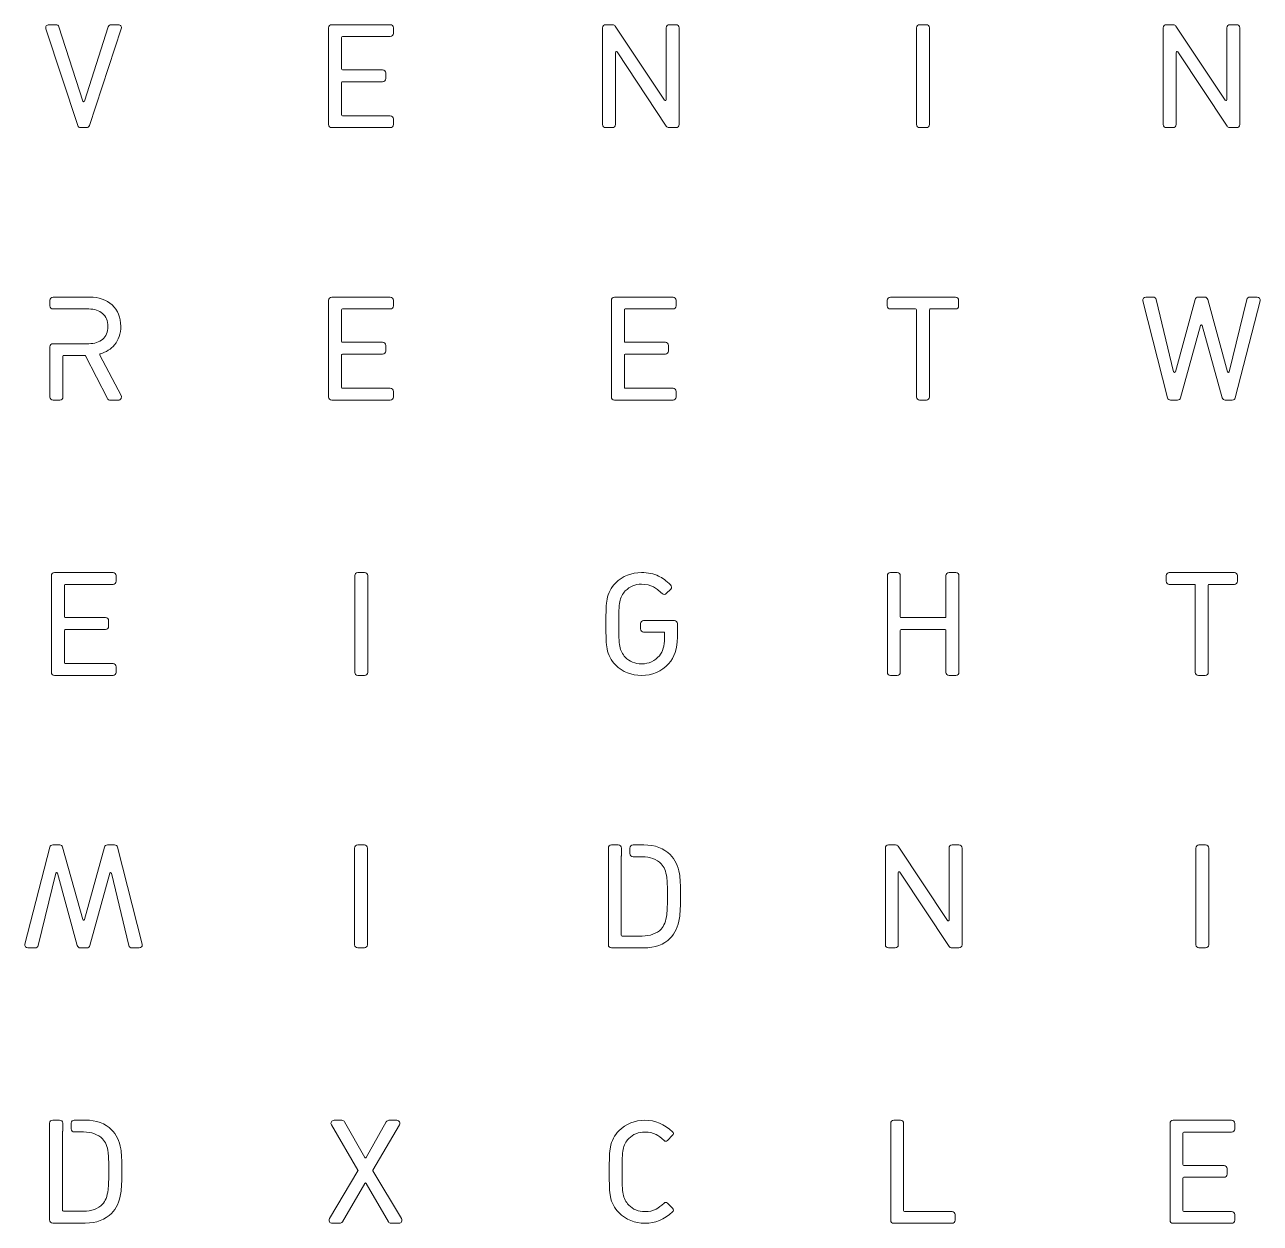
# Model space of a CAD drawing. Header units: millimetres. Extents: x -10 to 590, y -10 to 590.
# Drawn here: x 267 to 414.1, y 142.4 to 285.1 of the extents above; entities that cross this region are included whole.
import ezdxf

# ---------------------------------------------------------------- set-up
doc = ezdxf.new("R2010")
doc.units = ezdxf.units.MM
doc.header["$MEASUREMENT"] = 0
doc.layers.add('Layer 1', color=7, linetype='Continuous', lineweight=0)

msp = doc.modelspace()

# ---------------------------------------------------------------- linework, layer by layer
at = {"layer": 'Layer 1', "color": 250, "lineweight": 9, "true_color": 0x231f20}
for points, knots in [([(274.37, 272.89), (274.37, 272.89), (273.67, 272.89), (273.67, 272.89), (273.51, 272.89), (273.37, 272.99), (273.32, 273.14), (273.32, 273.14), (269.53, 284.66), (269.53, 284.66), (269.49, 284.78), (269.51, 284.9), (269.58, 285), (269.65, 285.09), (269.76, 285.15), (269.88, 285.15), (269.88, 285.15), (270.73, 285.15), (270.73, 285.15), (270.89, 285.15), (271.03, 285.05), (271.08, 284.89), (271.08, 284.89), (273.92, 276.05), (273.92, 276.05), (273.94, 275.99), (274, 275.98), (274.02, 275.98), (274.04, 275.98), (274.1, 275.99), (274.12, 276.05), (274.12, 276.05), (276.96, 284.89), (276.96, 284.89), (277.01, 285.05), (277.15, 285.15), (277.31, 285.15), (277.31, 285.15), (278.16, 285.15), (278.16, 285.15), (278.28, 285.15), (278.39, 285.09), (278.46, 285), (278.53, 284.9), (278.55, 284.78), (278.51, 284.66), (278.51, 284.66), (278.51, 284.66), (278.51, 284.66), (278.51, 284.66), (274.72, 273.14), (274.72, 273.14), (274.67, 272.99), (274.53, 272.89), (274.37, 272.89)], [0, 0, 0, 0, 1, 1, 1, 2, 2, 2, 3, 3, 3, 4, 4, 4, 5, 5, 5, 6, 6, 6, 7, 7, 7, 8, 8, 8, 9, 9, 9, 10, 10, 10, 11, 11, 11, 12, 12, 12, 13, 13, 13, 14, 14, 14, 15, 15, 15, 16, 16, 16, 17, 17, 17, 18, 18, 18, 18]), ([(278.38, 284.71), (278.38, 284.71), (278.39, 284.71), (278.39, 284.71), (278.39, 284.71), (278.38, 284.71), (278.38, 284.71)], [0, 0, 0, 0, 1, 1, 1, 2, 2, 2, 2]), ([(310.54, 272.89), (310.54, 272.89), (303.57, 272.89), (303.57, 272.89), (303.36, 272.89), (303.2, 273.05), (303.2, 273.25), (303.2, 273.25), (303.2, 284.78), (303.2, 284.78), (303.2, 284.98), (303.36, 285.15), (303.57, 285.15), (303.57, 285.15), (310.54, 285.15), (310.54, 285.15), (310.75, 285.15), (310.91, 284.98), (310.91, 284.78), (310.91, 284.78), (310.91, 284.11), (310.91, 284.11), (310.91, 283.91), (310.75, 283.74), (310.54, 283.74), (310.54, 283.74), (304.85, 283.74), (304.85, 283.74), (304.79, 283.74), (304.74, 283.69), (304.74, 283.63), (304.74, 283.63), (304.74, 279.88), (304.74, 279.88), (304.74, 279.82), (304.79, 279.77), (304.85, 279.77), (304.85, 279.77), (309.63, 279.77), (309.63, 279.77), (309.84, 279.77), (310, 279.61), (310, 279.4), (310, 279.4), (310, 278.73), (310, 278.73), (310, 278.53), (309.84, 278.36), (309.63, 278.36), (309.63, 278.36), (304.85, 278.36), (304.85, 278.36), (304.79, 278.36), (304.74, 278.32), (304.74, 278.26), (304.74, 278.26), (304.74, 274.4), (304.74, 274.4), (304.74, 274.34), (304.79, 274.3), (304.85, 274.3), (304.85, 274.3), (310.54, 274.3), (310.54, 274.3), (310.75, 274.3), (310.91, 274.13), (310.91, 273.93), (310.91, 273.93), (310.91, 273.25), (310.91, 273.25), (310.91, 273.05), (310.75, 272.89), (310.54, 272.89)], [0, 0, 0, 0, 1, 1, 1, 2, 2, 2, 3, 3, 3, 4, 4, 4, 5, 5, 5, 6, 6, 6, 7, 7, 7, 8, 8, 8, 9, 9, 9, 10, 10, 10, 11, 11, 11, 12, 12, 12, 13, 13, 13, 14, 14, 14, 15, 15, 15, 16, 16, 16, 17, 17, 17, 18, 18, 18, 19, 19, 19, 20, 20, 20, 21, 21, 21, 22, 22, 22, 23, 23, 23, 24, 24, 24, 24]), ([(344.56, 272.89), (344.56, 272.89), (343.71, 272.89), (343.71, 272.89), (343.58, 272.89), (343.47, 272.95), (343.4, 273.05), (343.4, 273.05), (337.54, 281.91), (337.54, 281.91), (337.5, 281.97), (337.44, 281.96), (337.42, 281.95), (337.4, 281.95), (337.34, 281.93), (337.34, 281.85), (337.34, 281.85), (337.34, 273.25), (337.34, 273.25), (337.34, 273.05), (337.18, 272.89), (336.97, 272.89), (336.97, 272.89), (336.17, 272.89), (336.17, 272.89), (335.96, 272.89), (335.8, 273.05), (335.8, 273.25), (335.8, 273.25), (335.8, 284.78), (335.8, 284.78), (335.8, 284.98), (335.96, 285.15), (336.17, 285.15), (336.17, 285.15), (337.02, 285.15), (337.02, 285.15), (337.14, 285.15), (337.26, 285.09), (337.32, 284.98), (337.32, 284.98), (343.19, 276.16), (343.19, 276.16), (343.23, 276.1), (343.29, 276.11), (343.31, 276.11), (343.33, 276.12), (343.38, 276.14), (343.38, 276.21), (343.38, 276.21), (343.38, 284.78), (343.38, 284.78), (343.38, 284.98), (343.55, 285.15), (343.75, 285.15), (343.75, 285.15), (344.56, 285.15), (344.56, 285.15), (344.76, 285.15), (344.93, 284.98), (344.93, 284.78), (344.93, 284.78), (344.93, 273.25), (344.93, 273.25), (344.93, 273.05), (344.76, 272.89), (344.56, 272.89)], [0, 0, 0, 0, 1, 1, 1, 2, 2, 2, 3, 3, 3, 4, 4, 4, 5, 5, 5, 6, 6, 6, 7, 7, 7, 8, 8, 8, 9, 9, 9, 10, 10, 10, 11, 11, 11, 12, 12, 12, 13, 13, 13, 14, 14, 14, 15, 15, 15, 16, 16, 16, 17, 17, 17, 18, 18, 18, 19, 19, 19, 20, 20, 20, 21, 21, 21, 22, 22, 22, 22]), ([(374.36, 272.89), (374.36, 272.89), (373.55, 272.89), (373.55, 272.89), (373.35, 272.89), (373.18, 273.05), (373.18, 273.25), (373.18, 273.25), (373.18, 284.78), (373.18, 284.78), (373.18, 284.98), (373.35, 285.15), (373.55, 285.15), (373.55, 285.15), (374.36, 285.15), (374.36, 285.15), (374.56, 285.15), (374.73, 284.98), (374.73, 284.78), (374.73, 284.78), (374.73, 273.25), (374.73, 273.25), (374.73, 273.05), (374.56, 272.89), (374.36, 272.89)], [0, 0, 0, 0, 1, 1, 1, 2, 2, 2, 3, 3, 3, 4, 4, 4, 5, 5, 5, 6, 6, 6, 7, 7, 7, 8, 8, 8, 8]), ([(411.32, 272.89), (411.32, 272.89), (410.47, 272.89), (410.47, 272.89), (410.34, 272.89), (410.23, 272.95), (410.16, 273.05), (410.16, 273.05), (404.3, 281.91), (404.3, 281.91), (404.26, 281.97), (404.2, 281.96), (404.18, 281.95), (404.16, 281.95), (404.1, 281.92), (404.1, 281.85), (404.1, 281.85), (404.1, 273.25), (404.1, 273.25), (404.1, 273.05), (403.94, 272.89), (403.73, 272.89), (403.73, 272.89), (402.93, 272.89), (402.93, 272.89), (402.72, 272.89), (402.56, 273.05), (402.56, 273.25), (402.56, 273.25), (402.56, 284.78), (402.56, 284.78), (402.56, 284.98), (402.72, 285.15), (402.93, 285.15), (402.93, 285.15), (403.78, 285.15), (403.78, 285.15), (403.9, 285.15), (404.02, 285.09), (404.08, 284.99), (404.08, 284.99), (409.95, 276.16), (409.95, 276.16), (409.99, 276.1), (410.05, 276.11), (410.07, 276.11), (410.08, 276.12), (410.14, 276.14), (410.14, 276.21), (410.14, 276.21), (410.14, 284.78), (410.14, 284.78), (410.14, 284.98), (410.31, 285.15), (410.51, 285.15), (410.51, 285.15), (411.32, 285.15), (411.32, 285.15), (411.52, 285.15), (411.69, 284.98), (411.69, 284.78), (411.69, 284.78), (411.69, 273.25), (411.69, 273.25), (411.69, 273.05), (411.52, 272.89), (411.32, 272.89)], [0, 0, 0, 0, 1, 1, 1, 2, 2, 2, 3, 3, 3, 4, 4, 4, 5, 5, 5, 6, 6, 6, 7, 7, 7, 8, 8, 8, 9, 9, 9, 10, 10, 10, 11, 11, 11, 12, 12, 12, 13, 13, 13, 14, 14, 14, 15, 15, 15, 16, 16, 16, 17, 17, 17, 18, 18, 18, 19, 19, 19, 20, 20, 20, 21, 21, 21, 22, 22, 22, 22]), ([(278.16, 240.44), (278.16, 240.44), (277.19, 240.44), (277.19, 240.44), (277.06, 240.44), (276.93, 240.52), (276.87, 240.64), (276.87, 240.64), (274.27, 245.71), (274.27, 245.71), (274.25, 245.75), (274.21, 245.77), (274.18, 245.77), (274.18, 245.77), (271.67, 245.77), (271.67, 245.77), (271.62, 245.77), (271.57, 245.72), (271.57, 245.67), (271.57, 245.67), (271.57, 240.81), (271.57, 240.81), (271.57, 240.61), (271.4, 240.44), (271.2, 240.44), (271.2, 240.44), (270.39, 240.44), (270.39, 240.44), (270.19, 240.44), (270.02, 240.61), (270.02, 240.81), (270.02, 240.81), (270.02, 246.79), (270.02, 246.79), (270.02, 247), (270.19, 247.16), (270.39, 247.16), (270.39, 247.16), (274.64, 247.16), (274.64, 247.16), (275.33, 247.16), (275.89, 247.34), (276.3, 247.7), (276.7, 248.04), (276.9, 248.56), (276.9, 249.22), (276.9, 249.9), (276.7, 250.4), (276.29, 250.76), (275.88, 251.12), (275.32, 251.3), (274.64, 251.3), (274.64, 251.3), (270.39, 251.3), (270.39, 251.3), (270.19, 251.3), (270.02, 251.46), (270.02, 251.67), (270.02, 251.67), (270.02, 252.34), (270.02, 252.34), (270.02, 252.54), (270.19, 252.71), (270.39, 252.71), (270.39, 252.71), (274.76, 252.71), (274.76, 252.71), (275.84, 252.71), (276.74, 252.39), (277.42, 251.77), (278.1, 251.15), (278.45, 250.29), (278.45, 249.24), (278.45, 248.36), (278.2, 247.61), (277.71, 247.03), (277.28, 246.52), (276.71, 246.16), (276.03, 245.96), (276, 245.95), (275.97, 245.93), (275.95, 245.9), (275.95, 245.88), (275.94, 245.85), (275.96, 245.81), (275.96, 245.81), (278.49, 240.98), (278.49, 240.98), (278.55, 240.87), (278.54, 240.73), (278.48, 240.62), (278.41, 240.51), (278.29, 240.44), (278.16, 240.44)], [0, 0, 0, 0, 1, 1, 1, 2, 2, 2, 3, 3, 3, 4, 4, 4, 5, 5, 5, 6, 6, 6, 7, 7, 7, 8, 8, 8, 9, 9, 9, 10, 10, 10, 11, 11, 11, 12, 12, 12, 13, 13, 13, 14, 14, 14, 15, 15, 15, 16, 16, 16, 17, 17, 17, 18, 18, 18, 19, 19, 19, 20, 20, 20, 21, 21, 21, 22, 22, 22, 23, 23, 23, 24, 24, 24, 25, 25, 25, 26, 26, 26, 27, 27, 27, 28, 28, 28, 29, 29, 29, 30, 30, 30, 31, 31, 31, 31]), ([(310.54, 240.44), (310.54, 240.44), (303.57, 240.44), (303.57, 240.44), (303.36, 240.44), (303.2, 240.61), (303.2, 240.81), (303.2, 240.81), (303.2, 252.34), (303.2, 252.34), (303.2, 252.54), (303.36, 252.71), (303.57, 252.71), (303.57, 252.71), (310.54, 252.71), (310.54, 252.71), (310.75, 252.71), (310.91, 252.54), (310.91, 252.34), (310.91, 252.34), (310.91, 251.67), (310.91, 251.67), (310.91, 251.46), (310.75, 251.3), (310.54, 251.3), (310.54, 251.3), (304.85, 251.3), (304.85, 251.3), (304.79, 251.3), (304.74, 251.25), (304.74, 251.19), (304.74, 251.19), (304.74, 247.44), (304.74, 247.44), (304.74, 247.38), (304.79, 247.33), (304.85, 247.33), (304.85, 247.33), (309.63, 247.33), (309.63, 247.33), (309.84, 247.33), (310, 247.17), (310, 246.96), (310, 246.96), (310, 246.29), (310, 246.29), (310, 246.09), (309.84, 245.92), (309.63, 245.92), (309.63, 245.92), (304.85, 245.92), (304.85, 245.92), (304.79, 245.92), (304.74, 245.87), (304.74, 245.82), (304.74, 245.82), (304.74, 241.96), (304.74, 241.96), (304.74, 241.9), (304.79, 241.85), (304.85, 241.85), (304.85, 241.85), (310.54, 241.85), (310.54, 241.85), (310.75, 241.85), (310.91, 241.69), (310.91, 241.48), (310.91, 241.48), (310.91, 240.81), (310.91, 240.81), (310.91, 240.61), (310.75, 240.44), (310.54, 240.44)], [0, 0, 0, 0, 1, 1, 1, 2, 2, 2, 3, 3, 3, 4, 4, 4, 5, 5, 5, 6, 6, 6, 7, 7, 7, 8, 8, 8, 9, 9, 9, 10, 10, 10, 11, 11, 11, 12, 12, 12, 13, 13, 13, 14, 14, 14, 15, 15, 15, 16, 16, 16, 17, 17, 17, 18, 18, 18, 19, 19, 19, 20, 20, 20, 21, 21, 21, 22, 22, 22, 23, 23, 23, 24, 24, 24, 24]), ([(344.21, 240.44), (344.21, 240.44), (337.23, 240.44), (337.23, 240.44), (337.03, 240.44), (336.86, 240.61), (336.86, 240.81), (336.86, 240.81), (336.86, 252.34), (336.86, 252.34), (336.86, 252.54), (337.03, 252.71), (337.23, 252.71), (337.23, 252.71), (344.21, 252.71), (344.21, 252.71), (344.41, 252.71), (344.57, 252.54), (344.57, 252.34), (344.57, 252.34), (344.57, 251.67), (344.57, 251.67), (344.57, 251.46), (344.41, 251.3), (344.21, 251.3), (344.21, 251.3), (338.51, 251.3), (338.51, 251.3), (338.45, 251.3), (338.41, 251.25), (338.41, 251.19), (338.41, 251.19), (338.41, 247.44), (338.41, 247.44), (338.41, 247.38), (338.45, 247.33), (338.51, 247.33), (338.51, 247.33), (343.3, 247.33), (343.3, 247.33), (343.5, 247.33), (343.66, 247.17), (343.66, 246.96), (343.66, 246.96), (343.66, 246.29), (343.66, 246.29), (343.66, 246.09), (343.5, 245.92), (343.3, 245.92), (343.3, 245.92), (338.51, 245.92), (338.51, 245.92), (338.45, 245.92), (338.41, 245.87), (338.41, 245.82), (338.41, 245.82), (338.41, 241.96), (338.41, 241.96), (338.41, 241.9), (338.45, 241.85), (338.51, 241.85), (338.51, 241.85), (344.21, 241.85), (344.21, 241.85), (344.41, 241.85), (344.57, 241.69), (344.57, 241.48), (344.57, 241.48), (344.57, 240.81), (344.57, 240.81), (344.57, 240.61), (344.41, 240.44), (344.21, 240.44)], [0, 0, 0, 0, 1, 1, 1, 2, 2, 2, 3, 3, 3, 4, 4, 4, 5, 5, 5, 6, 6, 6, 7, 7, 7, 8, 8, 8, 9, 9, 9, 10, 10, 10, 11, 11, 11, 12, 12, 12, 13, 13, 13, 14, 14, 14, 15, 15, 15, 16, 16, 16, 17, 17, 17, 18, 18, 18, 19, 19, 19, 20, 20, 20, 21, 21, 21, 22, 22, 22, 23, 23, 23, 24, 24, 24, 24]), ([(374.36, 240.44), (374.36, 240.44), (373.55, 240.44), (373.55, 240.44), (373.35, 240.44), (373.18, 240.61), (373.18, 240.81), (373.18, 240.81), (373.18, 251.19), (373.18, 251.19), (373.18, 251.25), (373.14, 251.3), (373.08, 251.3), (373.08, 251.3), (370.08, 251.3), (370.08, 251.3), (369.88, 251.3), (369.71, 251.46), (369.71, 251.67), (369.71, 251.67), (369.71, 252.34), (369.71, 252.34), (369.71, 252.54), (369.88, 252.71), (370.08, 252.71), (370.08, 252.71), (377.83, 252.71), (377.83, 252.71), (378.03, 252.71), (378.2, 252.54), (378.2, 252.34), (378.2, 252.34), (378.2, 251.67), (378.2, 251.67), (378.2, 251.46), (378.03, 251.3), (377.83, 251.3), (377.83, 251.3), (374.83, 251.3), (374.83, 251.3), (374.78, 251.3), (374.73, 251.25), (374.73, 251.19), (374.73, 251.19), (374.73, 240.81), (374.73, 240.81), (374.73, 240.61), (374.56, 240.44), (374.36, 240.44)], [0, 0, 0, 0, 1, 1, 1, 2, 2, 2, 3, 3, 3, 4, 4, 4, 5, 5, 5, 6, 6, 6, 7, 7, 7, 8, 8, 8, 9, 9, 9, 10, 10, 10, 11, 11, 11, 12, 12, 12, 13, 13, 13, 14, 14, 14, 15, 15, 15, 16, 16, 16, 16]), ([(410.79, 240.44), (410.79, 240.44), (409.95, 240.44), (409.95, 240.44), (409.79, 240.44), (409.64, 240.55), (409.6, 240.71), (409.6, 240.71), (407.21, 249.32), (407.21, 249.32), (407.19, 249.39), (407.13, 249.4), (407.11, 249.4), (407.09, 249.4), (407.03, 249.39), (407.01, 249.32), (407.01, 249.32), (404.62, 240.71), (404.62, 240.71), (404.58, 240.55), (404.43, 240.44), (404.27, 240.44), (404.27, 240.44), (403.44, 240.44), (403.44, 240.44), (403.27, 240.44), (403.12, 240.56), (403.08, 240.72), (403.08, 240.72), (400.13, 252.25), (400.13, 252.25), (400.1, 252.36), (400.13, 252.47), (400.2, 252.57), (400.27, 252.66), (400.37, 252.71), (400.49, 252.71), (400.49, 252.71), (401.36, 252.71), (401.36, 252.71), (401.53, 252.71), (401.68, 252.59), (401.72, 252.43), (401.72, 252.43), (403.8, 243.83), (403.8, 243.83), (403.82, 243.75), (403.87, 243.75), (403.91, 243.75), (403.93, 243.75), (403.99, 243.75), (404.01, 243.82), (404.01, 243.82), (406.36, 252.44), (406.36, 252.44), (406.41, 252.6), (406.55, 252.71), (406.72, 252.71), (406.72, 252.71), (407.5, 252.71), (407.5, 252.71), (407.67, 252.71), (407.82, 252.6), (407.86, 252.44), (407.86, 252.44), (410.21, 243.82), (410.21, 243.82), (410.23, 243.75), (410.3, 243.74), (410.32, 243.75), (410.34, 243.75), (410.4, 243.75), (410.42, 243.83), (410.42, 243.83), (412.5, 252.43), (412.5, 252.43), (412.54, 252.59), (412.69, 252.71), (412.86, 252.71), (412.86, 252.71), (413.73, 252.71), (413.73, 252.71), (413.85, 252.71), (413.95, 252.66), (414.02, 252.57), (414.09, 252.47), (414.12, 252.36), (414.09, 252.25), (414.09, 252.25), (411.14, 240.72), (411.14, 240.72), (411.1, 240.56), (410.96, 240.44), (410.79, 240.44)], [0, 0, 0, 0, 1, 1, 1, 2, 2, 2, 3, 3, 3, 4, 4, 4, 5, 5, 5, 6, 6, 6, 7, 7, 7, 8, 8, 8, 9, 9, 9, 10, 10, 10, 11, 11, 11, 12, 12, 12, 13, 13, 13, 14, 14, 14, 15, 15, 15, 16, 16, 16, 17, 17, 17, 18, 18, 18, 19, 19, 19, 20, 20, 20, 21, 21, 21, 22, 22, 22, 23, 23, 23, 24, 24, 24, 25, 25, 25, 26, 26, 26, 27, 27, 27, 28, 28, 28, 29, 29, 29, 30, 30, 30, 31, 31, 31, 31]), ([(277.54, 207.65), (277.54, 207.65), (270.56, 207.65), (270.56, 207.65), (270.36, 207.65), (270.19, 207.81), (270.19, 208.02), (270.19, 208.02), (270.19, 219.54), (270.19, 219.54), (270.19, 219.75), (270.36, 219.91), (270.56, 219.91), (270.56, 219.91), (277.54, 219.91), (277.54, 219.91), (277.74, 219.91), (277.91, 219.75), (277.91, 219.54), (277.91, 219.54), (277.91, 218.87), (277.91, 218.87), (277.91, 218.67), (277.74, 218.5), (277.54, 218.5), (277.54, 218.5), (271.84, 218.5), (271.84, 218.5), (271.79, 218.5), (271.74, 218.46), (271.74, 218.4), (271.74, 218.4), (271.74, 214.64), (271.74, 214.64), (271.74, 214.58), (271.79, 214.54), (271.84, 214.54), (271.84, 214.54), (276.63, 214.54), (276.63, 214.54), (276.83, 214.54), (277, 214.37), (277, 214.17), (277, 214.17), (277, 213.5), (277, 213.5), (277, 213.29), (276.83, 213.13), (276.63, 213.13), (276.63, 213.13), (271.84, 213.13), (271.84, 213.13), (271.79, 213.13), (271.74, 213.08), (271.74, 213.02), (271.74, 213.02), (271.74, 209.16), (271.74, 209.16), (271.74, 209.11), (271.79, 209.06), (271.84, 209.06), (271.84, 209.06), (277.54, 209.06), (277.54, 209.06), (277.74, 209.06), (277.91, 208.89), (277.91, 208.69), (277.91, 208.69), (277.91, 208.02), (277.91, 208.02), (277.91, 207.81), (277.74, 207.65), (277.54, 207.65)], [0, 0, 0, 0, 1, 1, 1, 2, 2, 2, 3, 3, 3, 4, 4, 4, 5, 5, 5, 6, 6, 6, 7, 7, 7, 8, 8, 8, 9, 9, 9, 10, 10, 10, 11, 11, 11, 12, 12, 12, 13, 13, 13, 14, 14, 14, 15, 15, 15, 16, 16, 16, 17, 17, 17, 18, 18, 18, 19, 19, 19, 20, 20, 20, 21, 21, 21, 22, 22, 22, 23, 23, 23, 24, 24, 24, 24]), ([(307.48, 207.65), (307.48, 207.65), (306.68, 207.65), (306.68, 207.65), (306.47, 207.65), (306.31, 207.81), (306.31, 208.02), (306.31, 208.02), (306.31, 219.54), (306.31, 219.54), (306.31, 219.75), (306.47, 219.91), (306.68, 219.91), (306.68, 219.91), (307.48, 219.91), (307.48, 219.91), (307.69, 219.91), (307.85, 219.75), (307.85, 219.54), (307.85, 219.54), (307.85, 208.02), (307.85, 208.02), (307.85, 207.81), (307.69, 207.65), (307.48, 207.65)], [0, 0, 0, 0, 1, 1, 1, 2, 2, 2, 3, 3, 3, 4, 4, 4, 5, 5, 5, 6, 6, 6, 7, 7, 7, 8, 8, 8, 8]), ([(340.46, 207.65), (339.24, 207.65), (338.19, 208.07), (337.35, 208.91), (336.83, 209.44), (336.49, 210.09), (336.34, 210.84), (336.25, 211.35), (336.2, 212.31), (336.2, 213.78), (336.2, 215.23), (336.25, 216.22), (336.34, 216.72), (336.49, 217.47), (336.83, 218.12), (337.35, 218.65), (338.19, 219.49), (339.24, 219.91), (340.46, 219.91), (341.22, 219.91), (341.9, 219.77), (342.48, 219.49), (342.92, 219.27), (343.41, 218.92), (343.91, 218.44), (343.98, 218.37), (344.02, 218.28), (344.03, 218.18), (344.03, 218.08), (343.99, 217.98), (343.92, 217.91), (343.92, 217.91), (343.4, 217.4), (343.4, 217.4), (343.27, 217.26), (343.03, 217.26), (342.89, 217.4), (342.51, 217.76), (342.17, 218.03), (341.89, 218.19), (341.48, 218.41), (341, 218.52), (340.46, 218.52), (339.7, 218.52), (339.04, 218.25), (338.52, 217.72), (338.19, 217.37), (337.96, 216.93), (337.86, 216.41), (337.77, 215.94), (337.73, 215.06), (337.73, 213.78), (337.73, 212.5), (337.77, 211.61), (337.86, 211.14), (337.96, 210.61), (338.19, 210.17), (338.52, 209.83), (339.03, 209.31), (339.69, 209.04), (340.46, 209.04), (341.35, 209.04), (342.04, 209.36), (342.58, 210), (342.99, 210.5), (343.2, 211.19), (343.2, 212.07), (343.2, 212.07), (343.2, 212.72), (343.2, 212.72), (343.2, 212.77), (343.15, 212.82), (343.1, 212.82), (343.1, 212.82), (340.7, 212.82), (340.7, 212.82), (340.49, 212.82), (340.33, 212.98), (340.33, 213.19), (340.33, 213.19), (340.33, 213.83), (340.33, 213.83), (340.33, 214.03), (340.49, 214.19), (340.7, 214.19), (340.7, 214.19), (344.36, 214.19), (344.36, 214.19), (344.56, 214.19), (344.72, 214.03), (344.72, 213.83), (344.72, 213.83), (344.72, 212.19), (344.72, 212.19), (344.72, 210.86), (344.37, 209.8), (343.68, 209.05), (342.81, 208.12), (341.73, 207.65), (340.46, 207.65)], [0, 0, 0, 0, 1, 1, 1, 2, 2, 2, 3, 3, 3, 4, 4, 4, 5, 5, 5, 6, 6, 6, 7, 7, 7, 8, 8, 8, 9, 9, 9, 10, 10, 10, 11, 11, 11, 12, 12, 12, 13, 13, 13, 14, 14, 14, 15, 15, 15, 16, 16, 16, 17, 17, 17, 18, 18, 18, 19, 19, 19, 20, 20, 20, 21, 21, 21, 22, 22, 22, 23, 23, 23, 24, 24, 24, 25, 25, 25, 26, 26, 26, 27, 27, 27, 28, 28, 28, 29, 29, 29, 30, 30, 30, 31, 31, 31, 32, 32, 32, 33, 33, 33, 33]), ([(377.87, 207.65), (377.87, 207.65), (377.06, 207.65), (377.06, 207.65), (376.86, 207.65), (376.69, 207.81), (376.69, 208.02), (376.69, 208.02), (376.69, 213.02), (376.69, 213.02), (376.69, 213.08), (376.65, 213.13), (376.59, 213.13), (376.59, 213.13), (371.37, 213.13), (371.37, 213.13), (371.31, 213.13), (371.26, 213.08), (371.26, 213.02), (371.26, 213.02), (371.26, 208.02), (371.26, 208.02), (371.26, 207.81), (371.1, 207.65), (370.89, 207.65), (370.89, 207.65), (370.09, 207.65), (370.09, 207.65), (369.88, 207.65), (369.72, 207.81), (369.72, 208.02), (369.72, 208.02), (369.72, 219.54), (369.72, 219.54), (369.72, 219.75), (369.88, 219.91), (370.09, 219.91), (370.09, 219.91), (370.89, 219.91), (370.89, 219.91), (371.1, 219.91), (371.26, 219.75), (371.26, 219.54), (371.26, 219.54), (371.26, 214.64), (371.26, 214.64), (371.26, 214.58), (371.31, 214.54), (371.37, 214.54), (371.37, 214.54), (376.59, 214.54), (376.59, 214.54), (376.65, 214.54), (376.69, 214.58), (376.69, 214.64), (376.69, 214.64), (376.69, 219.54), (376.69, 219.54), (376.69, 219.75), (376.86, 219.91), (377.06, 219.91), (377.06, 219.91), (377.87, 219.91), (377.87, 219.91), (378.07, 219.91), (378.24, 219.75), (378.24, 219.54), (378.24, 219.54), (378.24, 208.02), (378.24, 208.02), (378.24, 207.81), (378.07, 207.65), (377.87, 207.65)], [0, 0, 0, 0, 1, 1, 1, 2, 2, 2, 3, 3, 3, 4, 4, 4, 5, 5, 5, 6, 6, 6, 7, 7, 7, 8, 8, 8, 9, 9, 9, 10, 10, 10, 11, 11, 11, 12, 12, 12, 13, 13, 13, 14, 14, 14, 15, 15, 15, 16, 16, 16, 17, 17, 17, 18, 18, 18, 19, 19, 19, 20, 20, 20, 21, 21, 21, 22, 22, 22, 23, 23, 23, 24, 24, 24, 24]), ([(407.56, 207.65), (407.56, 207.65), (406.75, 207.65), (406.75, 207.65), (406.55, 207.65), (406.38, 207.81), (406.38, 208.02), (406.38, 208.02), (406.38, 218.4), (406.38, 218.4), (406.38, 218.46), (406.34, 218.5), (406.28, 218.5), (406.28, 218.5), (403.28, 218.5), (403.28, 218.5), (403.08, 218.5), (402.91, 218.67), (402.91, 218.87), (402.91, 218.87), (402.91, 219.54), (402.91, 219.54), (402.91, 219.75), (403.08, 219.91), (403.28, 219.91), (403.28, 219.91), (411.03, 219.91), (411.03, 219.91), (411.24, 219.91), (411.4, 219.75), (411.4, 219.54), (411.4, 219.54), (411.4, 218.87), (411.4, 218.87), (411.4, 218.67), (411.24, 218.5), (411.03, 218.5), (411.03, 218.5), (408.04, 218.5), (408.04, 218.5), (407.98, 218.5), (407.93, 218.46), (407.93, 218.4), (407.93, 218.4), (407.93, 208.02), (407.93, 208.02), (407.93, 207.81), (407.76, 207.65), (407.56, 207.65)], [0, 0, 0, 0, 1, 1, 1, 2, 2, 2, 3, 3, 3, 4, 4, 4, 5, 5, 5, 6, 6, 6, 7, 7, 7, 8, 8, 8, 9, 9, 9, 10, 10, 10, 11, 11, 11, 12, 12, 12, 13, 13, 13, 14, 14, 14, 15, 15, 15, 16, 16, 16, 16]), ([(280.64, 175.21), (280.64, 175.21), (279.77, 175.21), (279.77, 175.21), (279.6, 175.21), (279.45, 175.32), (279.41, 175.49), (279.41, 175.49), (277.33, 184.09), (277.33, 184.09), (277.31, 184.16), (277.25, 184.18), (277.23, 184.17), (277.21, 184.17), (277.14, 184.16), (277.13, 184.09), (277.13, 184.09), (274.77, 175.48), (274.77, 175.48), (274.73, 175.32), (274.58, 175.21), (274.41, 175.21), (274.41, 175.21), (273.63, 175.21), (273.63, 175.21), (273.46, 175.21), (273.32, 175.32), (273.27, 175.48), (273.27, 175.48), (270.92, 184.09), (270.92, 184.09), (270.9, 184.16), (270.83, 184.17), (270.81, 184.17), (270.8, 184.17), (270.73, 184.16), (270.71, 184.09), (270.71, 184.09), (268.63, 175.49), (268.63, 175.49), (268.59, 175.32), (268.44, 175.21), (268.27, 175.21), (268.27, 175.21), (267.4, 175.21), (267.4, 175.21), (267.29, 175.21), (267.18, 175.26), (267.11, 175.35), (267.04, 175.44), (267.01, 175.56), (267.04, 175.67), (267.04, 175.67), (269.99, 187.19), (269.99, 187.19), (270.03, 187.36), (270.18, 187.47), (270.35, 187.47), (270.35, 187.47), (271.18, 187.47), (271.18, 187.47), (271.34, 187.47), (271.49, 187.36), (271.53, 187.2), (271.53, 187.2), (273.92, 178.59), (273.92, 178.59), (273.94, 178.52), (274, 178.52), (274.02, 178.52), (274.04, 178.52), (274.1, 178.52), (274.12, 178.59), (274.12, 178.59), (276.51, 187.2), (276.51, 187.2), (276.55, 187.36), (276.7, 187.47), (276.86, 187.47), (276.86, 187.47), (277.7, 187.47), (277.7, 187.47), (277.87, 187.47), (278.01, 187.36), (278.05, 187.19), (278.05, 187.19), (281, 175.67), (281, 175.67), (281.03, 175.56), (281.01, 175.44), (280.93, 175.35), (280.86, 175.26), (280.76, 175.21), (280.64, 175.21)], [0, 0, 0, 0, 1, 1, 1, 2, 2, 2, 3, 3, 3, 4, 4, 4, 5, 5, 5, 6, 6, 6, 7, 7, 7, 8, 8, 8, 9, 9, 9, 10, 10, 10, 11, 11, 11, 12, 12, 12, 13, 13, 13, 14, 14, 14, 15, 15, 15, 16, 16, 16, 17, 17, 17, 18, 18, 18, 19, 19, 19, 20, 20, 20, 21, 21, 21, 22, 22, 22, 23, 23, 23, 24, 24, 24, 25, 25, 25, 26, 26, 26, 27, 27, 27, 28, 28, 28, 29, 29, 29, 30, 30, 30, 31, 31, 31, 31]), ([(307.46, 175.21), (307.46, 175.21), (306.66, 175.21), (306.66, 175.21), (306.45, 175.21), (306.29, 175.37), (306.29, 175.58), (306.29, 175.58), (306.29, 187.1), (306.29, 187.1), (306.29, 187.31), (306.45, 187.47), (306.66, 187.47), (306.66, 187.47), (307.46, 187.47), (307.46, 187.47), (307.67, 187.47), (307.83, 187.31), (307.83, 187.1), (307.83, 187.1), (307.83, 175.58), (307.83, 175.58), (307.83, 175.37), (307.67, 175.21), (307.46, 175.21)], [0, 0, 0, 0, 1, 1, 1, 2, 2, 2, 3, 3, 3, 4, 4, 4, 5, 5, 5, 6, 6, 6, 7, 7, 7, 8, 8, 8, 8]), ([(340.74, 175.21), (340.74, 175.21), (336.87, 175.21), (336.87, 175.21), (336.66, 175.21), (336.5, 175.37), (336.5, 175.58), (336.5, 175.58), (336.5, 187.1), (336.5, 187.1), (336.5, 187.31), (336.66, 187.47), (336.87, 187.47), (336.87, 187.47), (337.68, 187.47), (337.68, 187.47), (337.89, 187.47), (338.05, 187.31), (338.05, 187.1), (338.05, 187.1), (338.05, 186.19), (338.05, 186.19), (338.05, 186.18), (338.05, 186.16), (338.04, 186.15), (338.04, 186.15), (338.04, 176.72), (338.04, 176.72), (338.04, 176.66), (338.09, 176.62), (338.15, 176.62), (338.15, 176.62), (340.52, 176.62), (340.52, 176.62), (341.49, 176.62), (342.25, 176.9), (342.79, 177.45), (343.13, 177.8), (343.35, 178.39), (343.46, 179.2), (343.52, 179.64), (343.54, 180.41), (343.54, 181.47), (343.54, 182.5), (343.52, 183.22), (343.46, 183.61), (343.36, 184.32), (343.14, 184.86), (342.79, 185.22), (342.25, 185.78), (341.49, 186.06), (340.52, 186.06), (340.52, 186.06), (339.44, 186.06), (339.44, 186.06), (339.23, 186.06), (339.07, 186.23), (339.07, 186.43), (339.07, 186.43), (339.07, 187.1), (339.07, 187.1), (339.07, 187.31), (339.23, 187.47), (339.44, 187.47), (339.44, 187.47), (340.74, 187.47), (340.74, 187.47), (342.05, 187.47), (343.11, 187.08), (343.87, 186.32), (344.44, 185.75), (344.81, 184.98), (344.97, 184.02), (344.97, 184.02), (344.97, 184.02), (344.97, 184.02), (345.05, 183.53), (345.09, 182.68), (345.09, 181.47), (345.09, 180.22), (345.05, 179.31), (344.97, 178.79), (344.81, 177.74), (344.44, 176.93), (343.87, 176.36), (343.11, 175.59), (342.05, 175.21), (340.74, 175.21)], [0, 0, 0, 0, 1, 1, 1, 2, 2, 2, 3, 3, 3, 4, 4, 4, 5, 5, 5, 6, 6, 6, 7, 7, 7, 8, 8, 8, 9, 9, 9, 10, 10, 10, 11, 11, 11, 12, 12, 12, 13, 13, 13, 14, 14, 14, 15, 15, 15, 16, 16, 16, 17, 17, 17, 18, 18, 18, 19, 19, 19, 20, 20, 20, 21, 21, 21, 22, 22, 22, 23, 23, 23, 24, 24, 24, 25, 25, 25, 26, 26, 26, 27, 27, 27, 28, 28, 28, 29, 29, 29, 29]), ([(378.24, 175.21), (378.24, 175.21), (377.39, 175.21), (377.39, 175.21), (377.27, 175.21), (377.15, 175.27), (377.08, 175.37), (377.08, 175.37), (371.22, 184.23), (371.22, 184.23), (371.18, 184.29), (371.12, 184.28), (371.1, 184.27), (371.08, 184.27), (371.02, 184.25), (371.02, 184.18), (371.02, 184.18), (371.02, 175.58), (371.02, 175.58), (371.02, 175.37), (370.86, 175.21), (370.65, 175.21), (370.65, 175.21), (369.85, 175.21), (369.85, 175.21), (369.64, 175.21), (369.48, 175.37), (369.48, 175.58), (369.48, 175.58), (369.48, 187.1), (369.48, 187.1), (369.48, 187.31), (369.64, 187.47), (369.85, 187.47), (369.85, 187.47), (370.7, 187.47), (370.7, 187.47), (370.82, 187.47), (370.94, 187.41), (371, 187.31), (371, 187.31), (376.87, 178.48), (376.87, 178.48), (376.91, 178.42), (376.97, 178.43), (376.99, 178.43), (377.01, 178.44), (377.06, 178.46), (377.06, 178.53), (377.06, 178.53), (377.06, 187.1), (377.06, 187.1), (377.06, 187.31), (377.23, 187.47), (377.43, 187.47), (377.43, 187.47), (378.24, 187.47), (378.24, 187.47), (378.44, 187.47), (378.61, 187.31), (378.61, 187.1), (378.61, 187.1), (378.61, 175.58), (378.61, 175.58), (378.61, 175.37), (378.44, 175.21), (378.24, 175.21)], [0, 0, 0, 0, 1, 1, 1, 2, 2, 2, 3, 3, 3, 4, 4, 4, 5, 5, 5, 6, 6, 6, 7, 7, 7, 8, 8, 8, 9, 9, 9, 10, 10, 10, 11, 11, 11, 12, 12, 12, 13, 13, 13, 14, 14, 14, 15, 15, 15, 16, 16, 16, 17, 17, 17, 18, 18, 18, 19, 19, 19, 20, 20, 20, 21, 21, 21, 22, 22, 22, 22]), ([(407.61, 175.21), (407.61, 175.21), (406.81, 175.21), (406.81, 175.21), (406.6, 175.21), (406.44, 175.37), (406.44, 175.58), (406.44, 175.58), (406.44, 187.1), (406.44, 187.1), (406.44, 187.31), (406.6, 187.47), (406.81, 187.47), (406.81, 187.47), (407.61, 187.47), (407.61, 187.47), (407.82, 187.47), (407.98, 187.31), (407.98, 187.1), (407.98, 187.1), (407.98, 175.58), (407.98, 175.58), (407.98, 175.37), (407.82, 175.21), (407.61, 175.21)], [0, 0, 0, 0, 1, 1, 1, 2, 2, 2, 3, 3, 3, 4, 4, 4, 5, 5, 5, 6, 6, 6, 7, 7, 7, 8, 8, 8, 8]), ([(274.23, 142.44), (274.23, 142.44), (270.35, 142.44), (270.35, 142.44), (270.15, 142.44), (269.98, 142.6), (269.98, 142.81), (269.98, 142.81), (269.98, 154.33), (269.98, 154.33), (269.98, 154.54), (270.15, 154.7), (270.35, 154.7), (270.35, 154.7), (271.17, 154.7), (271.17, 154.7), (271.37, 154.7), (271.54, 154.54), (271.54, 154.33), (271.54, 154.33), (271.54, 153.42), (271.54, 153.42), (271.54, 153.41), (271.54, 153.39), (271.53, 153.38), (271.53, 153.38), (271.53, 143.95), (271.53, 143.95), (271.53, 143.9), (271.58, 143.85), (271.64, 143.85), (271.64, 143.85), (274.01, 143.85), (274.01, 143.85), (274.98, 143.85), (275.74, 144.13), (276.27, 144.68), (276.61, 145.03), (276.84, 145.62), (276.95, 146.43), (277, 146.87), (277.03, 147.64), (277.03, 148.71), (277.03, 149.73), (277, 150.45), (276.95, 150.84), (276.85, 151.55), (276.62, 152.1), (276.28, 152.46), (275.74, 153.01), (274.98, 153.29), (274.01, 153.29), (274.01, 153.29), (272.92, 153.29), (272.92, 153.29), (272.72, 153.29), (272.55, 153.46), (272.55, 153.66), (272.55, 153.66), (272.55, 154.33), (272.55, 154.33), (272.55, 154.54), (272.72, 154.7), (272.92, 154.7), (272.92, 154.7), (274.23, 154.7), (274.23, 154.7), (275.54, 154.7), (276.59, 154.32), (277.36, 153.55), (277.92, 152.98), (278.29, 152.21), (278.46, 151.26), (278.46, 151.26), (278.46, 151.26), (278.46, 151.26), (278.54, 150.77), (278.58, 149.91), (278.58, 148.71), (278.58, 147.45), (278.54, 146.54), (278.46, 146.02), (278.29, 144.98), (277.92, 144.16), (277.36, 143.59), (276.59, 142.83), (275.54, 142.44), (274.23, 142.44)], [0, 0, 0, 0, 1, 1, 1, 2, 2, 2, 3, 3, 3, 4, 4, 4, 5, 5, 5, 6, 6, 6, 7, 7, 7, 8, 8, 8, 9, 9, 9, 10, 10, 10, 11, 11, 11, 12, 12, 12, 13, 13, 13, 14, 14, 14, 15, 15, 15, 16, 16, 16, 17, 17, 17, 18, 18, 18, 19, 19, 19, 20, 20, 20, 21, 21, 21, 22, 22, 22, 23, 23, 23, 24, 24, 24, 25, 25, 25, 26, 26, 26, 27, 27, 27, 28, 28, 28, 29, 29, 29, 29]), ([(311.56, 142.41), (311.56, 142.41), (310.63, 142.41), (310.63, 142.41), (310.5, 142.41), (310.38, 142.48), (310.31, 142.6), (310.31, 142.6), (307.67, 147.16), (307.67, 147.16), (307.64, 147.21), (307.6, 147.22), (307.58, 147.22), (307.58, 147.22), (307.58, 147.22), (307.58, 147.22), (307.56, 147.22), (307.52, 147.21), (307.49, 147.16), (307.49, 147.16), (304.83, 142.6), (304.83, 142.6), (304.77, 142.48), (304.64, 142.41), (304.51, 142.41), (304.51, 142.41), (303.62, 142.41), (303.62, 142.41), (303.48, 142.41), (303.36, 142.48), (303.3, 142.6), (303.23, 142.72), (303.23, 142.85), (303.3, 142.97), (303.3, 142.97), (306.69, 148.64), (306.69, 148.64), (306.71, 148.68), (306.71, 148.72), (306.69, 148.75), (306.69, 148.75), (303.53, 154.12), (303.53, 154.12), (303.46, 154.23), (303.46, 154.37), (303.53, 154.49), (303.6, 154.61), (303.72, 154.68), (303.85, 154.68), (303.85, 154.68), (304.78, 154.68), (304.78, 154.68), (304.91, 154.68), (305.04, 154.6), (305.1, 154.49), (305.1, 154.49), (307.49, 150.24), (307.49, 150.24), (307.52, 150.19), (307.56, 150.19), (307.58, 150.19), (307.6, 150.19), (307.65, 150.19), (307.67, 150.24), (307.67, 150.24), (310.06, 154.49), (310.06, 154.49), (310.13, 154.6), (310.25, 154.68), (310.38, 154.68), (310.38, 154.68), (311.31, 154.68), (311.31, 154.68), (311.45, 154.68), (311.57, 154.61), (311.63, 154.49), (311.7, 154.37), (311.7, 154.23), (311.63, 154.12), (311.63, 154.12), (308.46, 148.75), (308.46, 148.75), (308.44, 148.72), (308.44, 148.68), (308.46, 148.64), (308.46, 148.64), (311.88, 142.97), (311.88, 142.97), (311.95, 142.86), (311.95, 142.72), (311.88, 142.6), (311.82, 142.48), (311.69, 142.41), (311.56, 142.41)], [0, 0, 0, 0, 1, 1, 1, 2, 2, 2, 3, 3, 3, 4, 4, 4, 5, 5, 5, 6, 6, 6, 7, 7, 7, 8, 8, 8, 9, 9, 9, 10, 10, 10, 11, 11, 11, 12, 12, 12, 13, 13, 13, 14, 14, 14, 15, 15, 15, 16, 16, 16, 17, 17, 17, 18, 18, 18, 19, 19, 19, 20, 20, 20, 21, 21, 21, 22, 22, 22, 23, 23, 23, 24, 24, 24, 25, 25, 25, 26, 26, 26, 27, 27, 27, 28, 28, 28, 29, 29, 29, 30, 30, 30, 31, 31, 31, 31]), ([(340.86, 142.41), (339.64, 142.41), (338.59, 142.84), (337.75, 143.68), (337.23, 144.2), (336.89, 144.85), (336.74, 145.6), (336.65, 146.11), (336.6, 147.08), (336.6, 148.54), (336.6, 149.99), (336.65, 150.98), (336.74, 151.48), (336.89, 152.24), (337.23, 152.89), (337.75, 153.41), (338.59, 154.25), (339.64, 154.68), (340.86, 154.68), (342.06, 154.68), (343.16, 154.22), (344.14, 153.31), (344.2, 153.26), (344.24, 153.18), (344.24, 153.11), (344.24, 153.02), (344.21, 152.95), (344.15, 152.89), (344.15, 152.89), (343.53, 152.27), (343.53, 152.27), (343.42, 152.16), (343.24, 152.16), (343.13, 152.27), (342.77, 152.6), (342.46, 152.84), (342.19, 152.99), (341.8, 153.18), (341.36, 153.28), (340.86, 153.28), (340.08, 153.28), (339.43, 153.02), (338.92, 152.5), (338.58, 152.15), (338.36, 151.71), (338.26, 151.19), (338.17, 150.71), (338.13, 149.82), (338.13, 148.54), (338.13, 147.27), (338.17, 146.38), (338.26, 145.9), (338.36, 145.38), (338.58, 144.94), (338.92, 144.59), (339.43, 144.07), (340.08, 143.8), (340.86, 143.8), (341.36, 143.8), (341.8, 143.9), (342.19, 144.1), (342.46, 144.25), (342.77, 144.49), (343.13, 144.82), (343.24, 144.93), (343.42, 144.93), (343.53, 144.81), (343.53, 144.81), (344.15, 144.2), (344.15, 144.2), (344.15, 144.2), (344.15, 144.2), (344.15, 144.2), (344.21, 144.14), (344.24, 144.06), (344.24, 143.98), (344.24, 143.9), (344.2, 143.83), (344.14, 143.77), (343.16, 142.87), (342.06, 142.41), (340.86, 142.41)], [0, 0, 0, 0, 1, 1, 1, 2, 2, 2, 3, 3, 3, 4, 4, 4, 5, 5, 5, 6, 6, 6, 7, 7, 7, 8, 8, 8, 9, 9, 9, 10, 10, 10, 11, 11, 11, 12, 12, 12, 13, 13, 13, 14, 14, 14, 15, 15, 15, 16, 16, 16, 17, 17, 17, 18, 18, 18, 19, 19, 19, 20, 20, 20, 21, 21, 21, 22, 22, 22, 23, 23, 23, 24, 24, 24, 25, 25, 25, 26, 26, 26, 27, 27, 27, 27]), ([(377.43, 142.41), (377.43, 142.41), (370.49, 142.41), (370.49, 142.41), (370.28, 142.41), (370.12, 142.58), (370.12, 142.78), (370.12, 142.78), (370.12, 154.31), (370.12, 154.31), (370.12, 154.51), (370.28, 154.68), (370.49, 154.68), (370.49, 154.68), (371.29, 154.68), (371.29, 154.68), (371.5, 154.68), (371.66, 154.51), (371.66, 154.31), (371.66, 154.31), (371.66, 143.93), (371.66, 143.93), (371.66, 143.87), (371.71, 143.82), (371.77, 143.82), (371.77, 143.82), (377.43, 143.82), (377.43, 143.82), (377.63, 143.82), (377.8, 143.66), (377.8, 143.45), (377.8, 143.45), (377.8, 142.78), (377.8, 142.78), (377.8, 142.58), (377.63, 142.41), (377.43, 142.41)], [0, 0, 0, 0, 1, 1, 1, 2, 2, 2, 3, 3, 3, 4, 4, 4, 5, 5, 5, 6, 6, 6, 7, 7, 7, 8, 8, 8, 9, 9, 9, 10, 10, 10, 11, 11, 11, 12, 12, 12, 12]), ([(410.71, 142.41), (410.71, 142.41), (403.74, 142.41), (403.74, 142.41), (403.53, 142.41), (403.37, 142.58), (403.37, 142.78), (403.37, 142.78), (403.37, 154.31), (403.37, 154.31), (403.37, 154.51), (403.53, 154.68), (403.74, 154.68), (403.74, 154.68), (410.71, 154.68), (410.71, 154.68), (410.91, 154.68), (411.08, 154.51), (411.08, 154.31), (411.08, 154.31), (411.08, 153.63), (411.08, 153.63), (411.08, 153.43), (410.91, 153.27), (410.71, 153.27), (410.71, 153.27), (405.02, 153.27), (405.02, 153.27), (404.96, 153.27), (404.91, 153.22), (404.91, 153.16), (404.91, 153.16), (404.91, 149.4), (404.91, 149.4), (404.91, 149.35), (404.96, 149.3), (405.02, 149.3), (405.02, 149.3), (409.8, 149.3), (409.8, 149.3), (410, 149.3), (410.17, 149.13), (410.17, 148.93), (410.17, 148.93), (410.17, 148.26), (410.17, 148.26), (410.17, 148.05), (410, 147.89), (409.8, 147.89), (409.8, 147.89), (405.02, 147.89), (405.02, 147.89), (404.96, 147.89), (404.91, 147.84), (404.91, 147.78), (404.91, 147.78), (404.91, 143.93), (404.91, 143.93), (404.91, 143.87), (404.96, 143.82), (405.02, 143.82), (405.02, 143.82), (410.71, 143.82), (410.71, 143.82), (410.91, 143.82), (411.08, 143.66), (411.08, 143.45), (411.08, 143.45), (411.08, 142.78), (411.08, 142.78), (411.08, 142.58), (410.91, 142.41), (410.71, 142.41)], [0, 0, 0, 0, 1, 1, 1, 2, 2, 2, 3, 3, 3, 4, 4, 4, 5, 5, 5, 6, 6, 6, 7, 7, 7, 8, 8, 8, 9, 9, 9, 10, 10, 10, 11, 11, 11, 12, 12, 12, 13, 13, 13, 14, 14, 14, 15, 15, 15, 16, 16, 16, 17, 17, 17, 18, 18, 18, 19, 19, 19, 20, 20, 20, 21, 21, 21, 22, 22, 22, 23, 23, 23, 24, 24, 24, 24])]:
    msp.add_open_spline(points, degree=3, knots=knots, dxfattribs=at)

doc.saveas('drawing.dxf')
